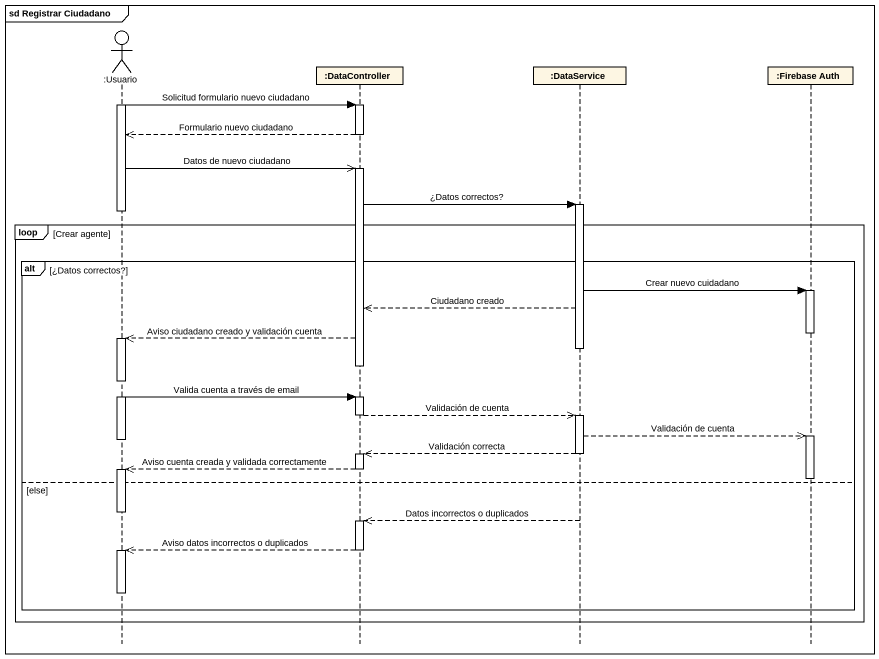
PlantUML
@startuml
mainframe sd Registrar Ciudadano
hide footbox
actor ":Usuario" as Usuario
participant ":DataController" as DataController
participant ":DataService" as DataService
participant ":Firebase Auth" as Firebase_Auth

activate Usuario
Usuario -> DataController : Solicitud formulario nuevo ciudadano
activate DataController
DataController -->> Usuario : Formulario nuevo ciudadano
deactivate DataController
Usuario ->> DataController : Datos de nuevo ciudadano
activate DataController
DataController -> DataService : ¿Datos correctos?
activate DataService
deactivate Usuario
loop Crear agente
  alt ¿Datos correctos?
    DataService -> Firebase_Auth : Crear nuevo cuidadano
    activate Firebase_Auth
    DataService -->> DataController : Ciudadano creado
    deactivate Firebase_Auth
    DataController -->> Usuario : Aviso ciudadano creado y validación cuenta
    activate Usuario
    deactivate DataService
    deactivate DataController
    Usuario -> DataController : Valida cuenta a través de email
    activate DataController
    DataController -->> DataService : Validación de cuenta
    deactivate DataController
    activate DataService
    DataService -->> Firebase_Auth : Validación de cuenta
    activate Firebase_Auth
    deactivate Usuario
    DataService -->> DataController : Validación correcta
    deactivate DataService
    activate DataController
    DataController -->> Usuario : Aviso cuenta creada y validada correctamente
    deactivate DataController
    activate Usuario
    deactivate Firebase_Auth
  else else
    deactivate Usuario
    DataService -->> DataController : Datos incorrectos o duplicados
    activate DataController
    DataController -->> Usuario : Aviso datos incorrectos o duplicados
    deactivate DataController
    activate Usuario
    deactivate Usuario
  end
end
@enduml
